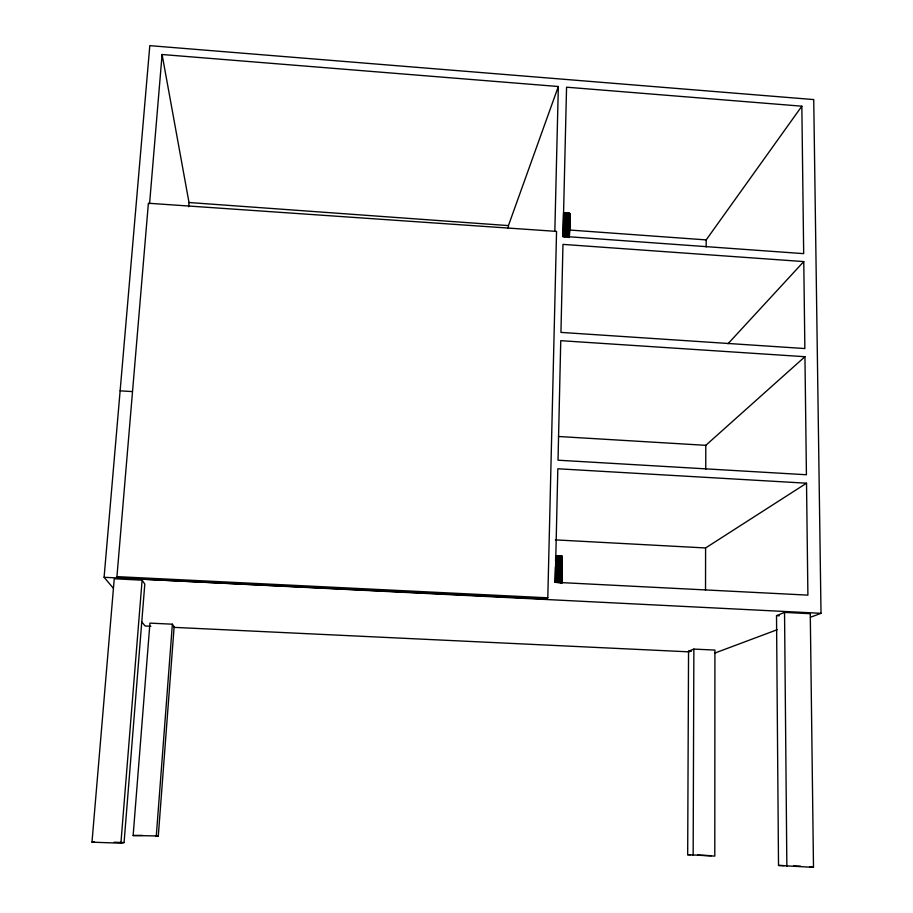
<?xml version="1.0" encoding="UTF-8"?>
<svg xmlns="http://www.w3.org/2000/svg" width="913" height="913" viewBox="0 0 913 913"><rect width="100%" height="100%" fill="white"/><g stroke="black" fill="none" stroke-linecap="round" stroke-linejoin="round"><path stroke-width="1.37" d="M705.521 590.243L705.601 547.96L806.521 483.205L807.902 595.128L555.081 582.289L555.435 566.962M705.749 469.282L705.795 445.327L804.946 356.709L806.419 474.749L558.026 460.198L560.753 340.675L804.946 356.709M706.171 246.955L706.183 239.902L801.842 106.193L566.562 87.192L563.001 236.661L568.069 236.866L568.925 213.003L563.549 212.683L563.001 236.661M687.683 854.682L688.55 651.231L693.869 649.086L714.913 650.09L714.799 856.097L687.683 854.682L690.536 854.785M693.15 855.333L693.869 649.086M569.347 236.593L569.86 213.802L568.925 213.003L568.479 237.015L569.564 213.368M561.198 573.535L561.107 583.236L561.335 573.512M561.529 573.467L561.404 583.167L561.632 573.444M569.244 217.431L569.849 214.019M561.769 573.387L561.621 583.087L561.894 573.318M561.963 560.913L562.225 556.359L555.686 555.812L555.561 561.392M569.244 235.417L569.564 214.452L569.267 227.132M568.069 236.866L568.491 212.855L567.589 236.741L568 212.729L567.064 236.65L566.905 212.592L566.026 236.57L566.322 212.581L565.524 236.581L565.752 212.603L565.044 236.604L565.204 212.672L564.576 236.661L564.691 212.763L564.143 236.741M561.952 570.545L562.225 556.668L561.746 582.916L555.081 582.289M561.735 583.008L562.225 556.359L561.484 582.734L562.02 556.268L561.198 582.654L561.723 556.165L560.844 582.562L561.335 556.085L560.399 582.494L560.365 555.937L559.349 582.38L559.806 555.891L558.767 582.346L559.213 555.846L558.254 582.323L558.608 555.834L557.729 582.311L558.003 555.834L557.227 582.311L557.421 555.846L556.736 582.323L556.884 555.88L556.279 582.357M555.23 582.163L557.82 468.768L806.521 483.205M569.267 235.383L569.758 214.247L569.313 236.672L569.86 213.802L569.256 237.585M554.83 231.48L558.334 86.518L162.092 54.518L149.561 203.759M547.8 597.81L556.553 231.4L148.385 203.245L116.944 576.628L118.085 577.986L546.453 599.019L547.8 597.81L116.944 576.628M561.963 559.532L562.02 556.759M561.666 582.825L562.328 556.565M508.336 228.455L508.427 225.602L558.334 86.518M156.26 836.354L172.374 624.195L149.937 623.123L133.138 835.532L158.303 835.954L174.132 626.763L172.374 624.195M188.671 206.76L189.002 202.515L162.092 54.518M120.893 843.19L142.108 580.166L114.251 578.762L91.985 842.174L120.893 843.19L124.065 842.573L144.802 584.08L142.108 580.166M113.223 588.109L104.093 577.29L149.812 45.65L813.734 99.574L821.015 613.308L810.402 617.279M728.003 343.756L803.771 261.586L562.967 244.387L560.947 332.4L804.855 348.549L803.771 261.586M776.518 615.647L784.541 612.406L810.276 613.696L813.494 867.35L778.515 865.433L776.518 615.647L779.325 615.796M714.822 653.069L777.214 629.708M91.985 842.174L94.438 841.775M133.138 835.532L142.633 835.406M155.45 835.852L158.303 835.954M697.658 855.036L711.341 855.709M114.125 842.231L124.065 842.573M778.515 865.433L784.027 865.627M793.682 865.969L800.564 866.209M688.55 651.231L691.312 651.368M150.862 626.261L145.156 625.998L141.515 621.662M173.641 627.345L689.189 651.859M104.093 577.29L821.015 613.308M555.366 539.88L705.601 547.96M558.459 436.494L705.795 445.327M120.128 390.832L132.408 391.586M189.002 202.515L508.427 225.602M568.879 229.973L706.183 239.902M563.15 236.353L803.68 253.643L801.842 106.193M809.728 866.916L813.494 867.35M557.021 556.439L560.559 556.474M784.541 612.406L786.858 866.426M569.758 213.585L569.084 237.38L569.758 213.585"/></g></svg>
